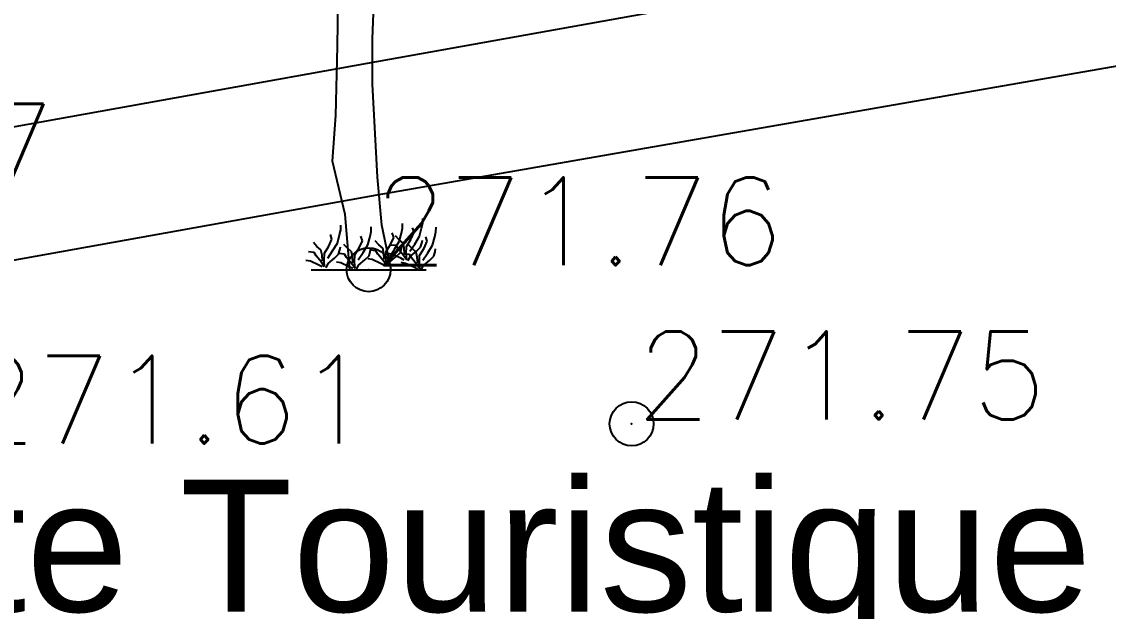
# Model space of a CAD drawing. Header units: millimetres. Extents: x 524954 to 526204, y 9523489 to 9524010.
# Drawn here: x 525731.63 to 525743.98, y 9523629.19 to 9523635.89 of the extents above; entities that cross this region are included whole.
import ezdxf

# ---------------------------------------------------------------- set-up
doc = ezdxf.new("R2010")
doc.units = ezdxf.units.MM
doc.header["$PDMODE"] = 32
doc.header["$PDSIZE"] = 0.5
doc.linetypes.add('ACAD_ISO12W100', pattern=[21, 12, -3, 0, -3, 0, -3])
doc.linetypes.add('CACHE2', pattern=[4.7625, 3.175, -1.5875])
for name, color, linetype in [('Arbre', 34, 'ACAD_ISO12W100'), ('PLUME_5', 6, 'Continuous'), ('PLUME_6', 2, 'Continuous'), ('TopoAlt', 3, 'Continuous'), ('TOPOJIS', 7, 'Continuous'), ('Toponomie', 7, 'CACHE2')]:
    doc.layers.add(name, color=color, linetype=linetype)
doc.styles.add('Simplex 1.0', font='Simplex.shx', dxfattribs={"width": 0.99, "height": 1})
doc.styles.get("Standard").update_dxf_attribs({"font": 'arial.ttf'})

# ---------------------------------------------------------------- blocks, each defined once
blk = doc.blocks.new('TCPOINT M')
at = {"color": 0}
blk.add_point((0, 0), dxfattribs=at)
at = {"layer": 'TopoAlt', "style": 'Simplex 1.0', "width": 0.99}
blk.add_attdef('ALT', (0.15, 0.15), '', height=1, dxfattribs=at)
blk = doc.blocks.new('v088')
at = {"linetype": 'Continuous'}
for p, q in [((0.045, 2.625), (0.064, 3.179)), ((-0.352, 2.542), (-0.344, 3.046)), ((0.043, 2.109), (0.045, 2.625)), ((-0.373, 1.752), (-0.352, 2.542)), ((0.102, 1.053), (0.043, 2.109)), ((-0.412, 1.235), (-0.373, 1.752)), ((-0.268, 0.628), (-0.412, 1.235)), ((0.151, 0.506), (0.102, 1.053)), ((-0.213, 0), (-0.268, 0.628)), ((0.256, 0), (0.151, 0.506)), ((-0.654, 0), (0.654, 0))]:
    blk.add_line(p, q, dxfattribs=at)
at = {"color": 3, "linetype": 'Continuous'}
for p, q in [((-0.317, 0.454), (-0.315, 0.507)), ((0.385, 0.474), (0.387, 0.526)), ((0.603, 0.474), (0.615, 0.531)), ((0.615, 0.531), (0.618, 0.584)), ((-0.416, 0.349), (-0.433, 0.399)), ((-0.353, 0.303), (-0.329, 0.397)), ((-0.329, 0.397), (-0.317, 0.454)), ((-0.07, 0.329), (-0.087, 0.38)), ((-0.007, 0.284), (0.017, 0.377)), ((0.017, 0.377), (0.029, 0.435)), ((0.029, 0.435), (0.031, 0.488)), ((0.286, 0.368), (0.269, 0.418)), ((0.346, 0.341), (0.305, 0.385)), ((0.349, 0.322), (0.373, 0.416)), ((0.373, 0.416), (0.385, 0.474)), ((0.481, 0.344), (0.517, 0.426)), ((0.517, 0.426), (0.5, 0.476)), ((0.524, 0.291), (0.579, 0.38)), ((0.579, 0.38), (0.603, 0.474)), ((0.666, 0.325), (0.649, 0.375)), ((0.728, 0.279), (0.752, 0.373)), ((0.752, 0.373), (0.765, 0.43)), ((0.765, 0.43), (0.767, 0.483)), ((-0.587, 0.264), (-0.627, 0.308)), ((-0.541, 0.224), (-0.587, 0.264)), ((-0.502, 0.188), (-0.452, 0.267)), ((-0.452, 0.267), (-0.416, 0.349)), ((-0.409, 0.214), (-0.353, 0.303)), ((-0.327, 0.226), (-0.32, 0.26)), ((-0.24, 0.245), (-0.281, 0.288)), ((-0.156, 0.168), (-0.106, 0.248)), ((-0.106, 0.248), (-0.07, 0.329)), ((-0.063, 0.195), (-0.007, 0.284)), ((0.115, 0.284), (0.075, 0.327)), ((0.161, 0.243), (0.115, 0.284)), ((0.2, 0.207), (0.25, 0.286)), ((0.25, 0.286), (0.286, 0.368)), ((0.315, 0.274), (0.25, 0.279)), ((0.293, 0.233), (0.349, 0.322)), ((0.337, 0.236), (0.315, 0.274)), ((0.392, 0.301), (0.346, 0.341)), ((0.375, 0.245), (0.382, 0.279)), ((0.404, 0.243), (0.392, 0.301)), ((0.428, 0.183), (0.43, 0.264)), ((0.43, 0.264), (0.481, 0.344)), ((0.495, 0.24), (0.454, 0.284)), ((0.469, 0.209), (0.524, 0.291)), ((0.546, 0.209), (0.591, 0.255)), ((0.591, 0.255), (0.606, 0.303)), ((0.606, 0.303), (0.613, 0.337)), ((0.63, 0.243), (0.666, 0.325)), ((0.673, 0.19), (0.728, 0.279)), ((-0.618, 0.197), (-0.683, 0.202)), ((-0.596, 0.159), (-0.618, 0.197)), ((-0.536, 0.087), (-0.596, 0.159)), ((-0.529, 0.166), (-0.541, 0.224)), ((-0.524, 0.099), (-0.529, 0.166)), ((-0.505, 0.106), (-0.502, 0.188)), ((-0.464, 0.132), (-0.409, 0.214)), ((-0.459, 0.072), (-0.387, 0.132)), ((-0.387, 0.132), (-0.341, 0.178)), ((-0.341, 0.178), (-0.327, 0.226)), ((-0.272, 0.178), (-0.337, 0.183)), ((-0.25, 0.139), (-0.272, 0.178)), ((-0.19, 0.067), (-0.25, 0.139)), ((-0.195, 0.204), (-0.24, 0.245)), ((-0.183, 0.147), (-0.195, 0.204)), ((-0.178, 0.079), (-0.183, 0.147)), ((-0.159, 0.087), (-0.156, 0.168)), ((-0.118, 0.113), (-0.063, 0.195)), ((-0.041, 0.113), (0.005, 0.159)), ((0.041, 0.115), (-0.01, 0.125)), ((0.005, 0.159), (0.019, 0.207)), ((0.019, 0.207), (0.026, 0.24)), ((0.084, 0.216), (0.019, 0.221)), ((0.106, 0.178), (0.084, 0.216)), ((0.166, 0.106), (0.106, 0.178)), ((0.173, 0.185), (0.161, 0.243)), ((0.178, 0.118), (0.173, 0.185)), ((0.197, 0.125), (0.2, 0.207)), ((0.202, 0.055), (0.197, 0.125)), ((0.272, 0.173), (0.221, 0.183)), ((0.238, 0.151), (0.293, 0.233)), ((0.243, 0.091), (0.315, 0.151)), ((0.365, 0.13), (0.272, 0.173)), ((0.315, 0.151), (0.361, 0.197)), ((0.397, 0.163), (0.337, 0.236)), ((0.361, 0.197), (0.375, 0.245)), ((0.406, 0.108), (0.365, 0.13)), ((0.433, 0.108), (0.397, 0.163)), ((0.464, 0.173), (0.399, 0.178)), ((0.409, 0.175), (0.404, 0.243)), ((0.433, 0.113), (0.428, 0.183)), ((0.45, 0.099), (0.474, 0.149)), ((0.486, 0.135), (0.464, 0.173)), ((0.474, 0.149), (0.546, 0.209)), ((0.546, 0.063), (0.486, 0.135)), ((0.541, 0.2), (0.495, 0.24)), ((0.553, 0.142), (0.541, 0.2)), ((0.558, 0.075), (0.553, 0.142)), ((0.577, 0.082), (0.579, 0.163)), ((0.579, 0.163), (0.63, 0.243)), ((0.618, 0.108), (0.673, 0.19)), ((0.695, 0.108), (0.74, 0.154)), ((0.74, 0.154), (0.755, 0.202)), ((0.755, 0.202), (0.762, 0.236)), ((-0.661, 0.096), (-0.712, 0.106)), ((-0.567, 0.053), (-0.661, 0.096)), ((-0.527, 0.031), (-0.567, 0.053)), ((-0.5, 0.031), (-0.536, 0.087)), ((-0.5, 0.036), (-0.505, 0.106)), ((-0.483, 0.022), (-0.459, 0.072)), ((-0.315, 0.077), (-0.365, 0.087)), ((-0.221, 0.034), (-0.315, 0.077)), ((-0.18, 0.012), (-0.221, 0.034)), ((-0.154, 0.012), (-0.19, 0.067)), ((-0.154, 0.017), (-0.159, 0.087)), ((-0.137, 0.002), (-0.113, 0.053)), ((-0.113, 0.053), (-0.041, 0.113)), ((0.135, 0.072), (0.041, 0.115)), ((0.175, 0.05), (0.135, 0.072)), ((0.202, 0.05), (0.166, 0.106)), ((0.219, 0.041), (0.243, 0.091)), ((0.421, 0.072), (0.37, 0.082)), ((0.514, 0.029), (0.421, 0.072)), ((0.555, 0.007), (0.514, 0.029)), ((0.582, 0.007), (0.546, 0.063)), ((0.582, 0.012), (0.577, 0.082)), ((0.599, -0.002), (0.623, 0.048)), ((0.623, 0.048), (0.695, 0.108))]:
    blk.add_line(p, q, dxfattribs=at)

msp = doc.modelspace()

# ---------------------------------------------------------------- linework, layer by layer
at = {"layer": 'PLUME_5'}
msp.add_lwpolyline([(525865.951, 9523676.017), (525857.229, 9523671.871), (525848.508, 9523667.725), (525839.75, 9523664.078), (525839.288, 9523663.543), (525830.53, 9523659.896), (525821.237, 9523656.711), (525811.981, 9523653.027), (525811.981, 9523653.027), (525802.688, 9523649.842), (525793.359, 9523647.156), (525784.03, 9523644.47), (525783.531, 9523644.433), (525774.202, 9523641.747), (525764.836, 9523639.559), (525755.471, 9523637.372), (525754.972, 9523637.335), (525745.57, 9523635.646), (525735.669, 9523633.921), (525726.267, 9523632.232), (525726.267, 9523632.232), (525716.33, 9523631.005), (525706.357, 9523630.277)], dxfattribs=at)
at = {"layer": 'PLUME_6'}
msp.add_lwpolyline([(525856.621, 9523673.331), (525847.9, 9523669.185), (525839.179, 9523665.039), (525838.68, 9523665.002), (525829.922, 9523661.355), (525820.666, 9523657.672), (525811.373, 9523654.487), (525811.373, 9523654.487), (525802.08, 9523651.302), (525792.751, 9523648.615), (525783.422, 9523645.929), (525783.422, 9523645.929), (525774.093, 9523643.243), (525764.229, 9523641.019), (525754.863, 9523638.831), (525754.863, 9523638.831), (525744.962, 9523637.106), (525735.56, 9523635.417), (525726.158, 9523633.728), (525725.66, 9523633.692), (525716.221, 9523632.501), (525706.248, 9523631.773)], dxfattribs=at)

# ---------------------------------------------------------------- block references
at = {"layer": 'Arbre'}
msp.add_blockref('v088', (525735.577, 9523633.073), dxfattribs=at)
at = {"layer": 'TOPOJIS'}
ref = msp.add_blockref('TCPOINT M', (525727.293, 9523633.908, 271.77), dxfattribs=at)
ref.add_attrib('ALT', '271.77', (525727.343, 9523633.958, 271.77), dxfattribs={"layer": 'TopoAlt', "height": 1, "style": 'Simplex 1.0', "width": 0.99})
ref = msp.add_blockref('TCPOINT M', (525735.577, 9523633.073, 271.76), dxfattribs=at)
ref.add_attrib('ALT', '271.76', (525735.627, 9523633.123, 271.76), dxfattribs={"layer": 'TopoAlt', "height": 1, "style": 'Simplex 1.0', "width": 0.99})
ref = msp.add_blockref('TCPOINT M', (525738.567, 9523631.32, 271.75), dxfattribs=at)
ref.add_attrib('ALT', '271.75', (525738.617, 9523631.37, 271.75), dxfattribs={"layer": 'TopoAlt', "height": 1, "style": 'Simplex 1.0', "width": 0.99})
ref = msp.add_blockref('TCPOINT M', (525730.902, 9523631.045, 271.61), dxfattribs=at)
ref.add_attrib('ALT', '271.61', (525730.952, 9523631.095, 271.61), dxfattribs={"layer": 'TopoAlt', "height": 1, "style": 'Simplex 1.0', "width": 0.99})

# ---------------------------------------------------------------- texts
at = {"layer": 'Toponomie', "insert": (525716.431, 9523630.683), "char_height": 1.5, "width": 40.17376, "attachment_point": 1}
msp.add_mtext('\\pxqc;Site Touristique \\PLes Rapides', dxfattribs=at)

doc.saveas('drawing.dxf')
